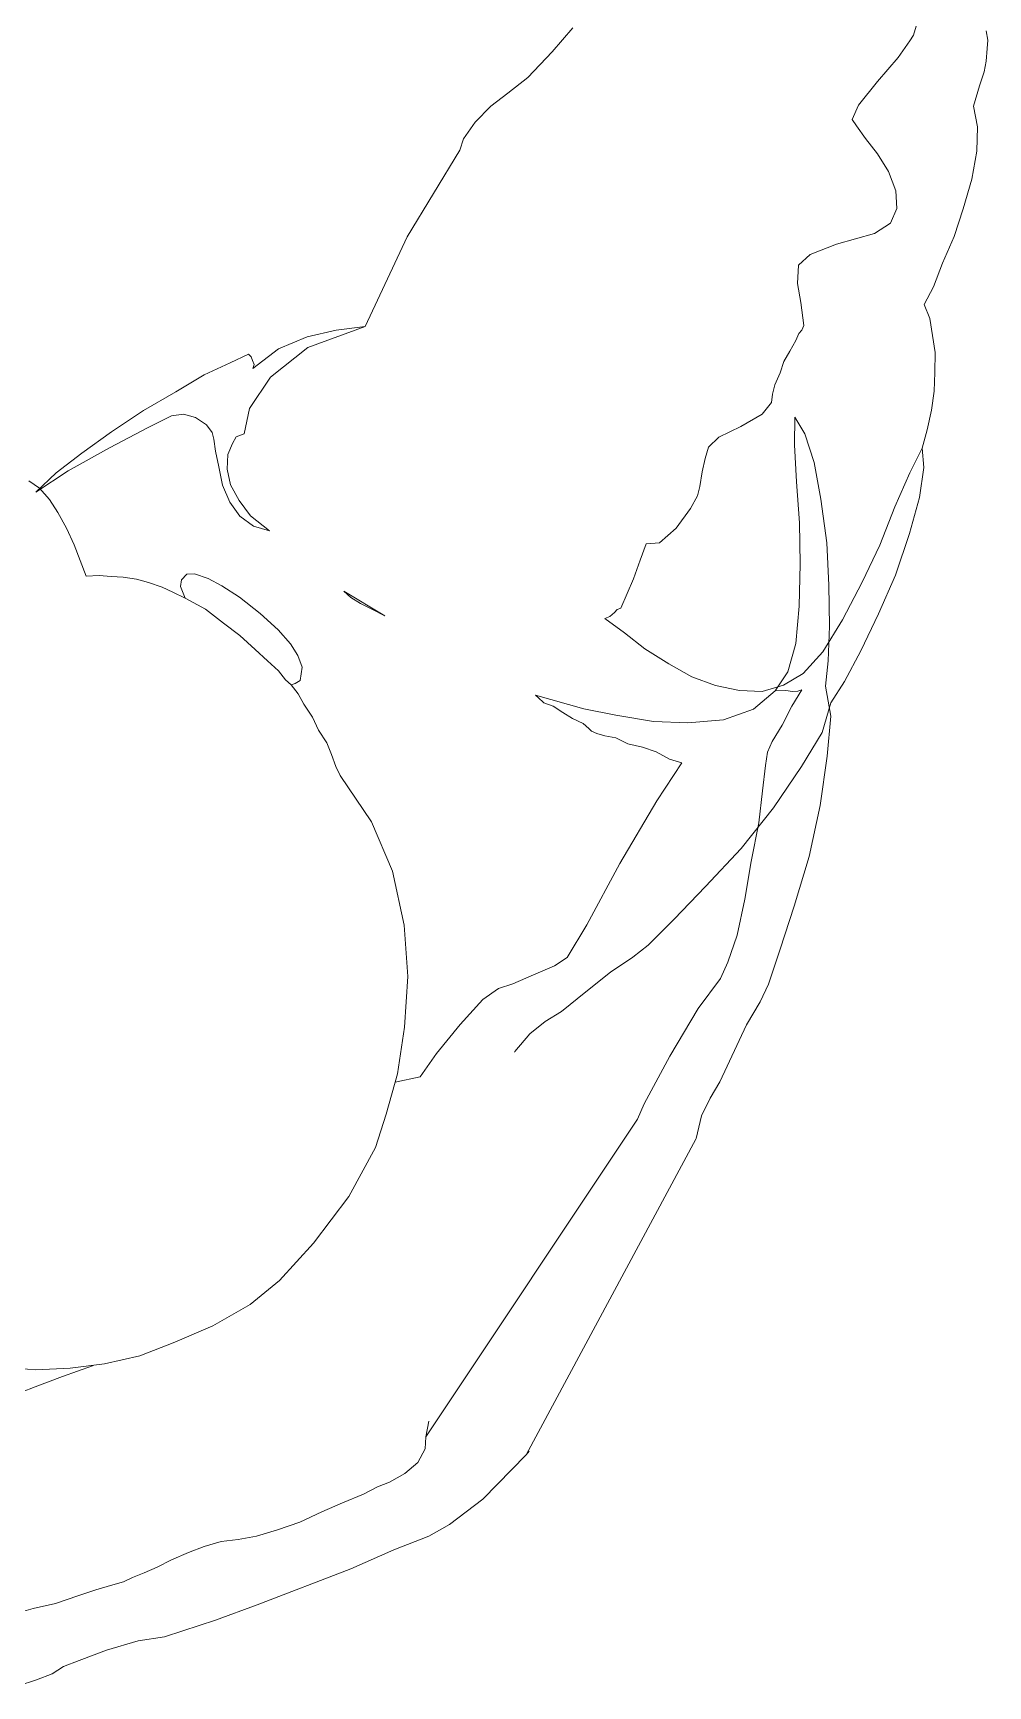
# Model space of a CAD drawing. Header units: metres. Extents: x 750 to 3116, y -341 to 1465.
# Drawn here: x 1569.6551 to 1569.8808, y 768.4889 to 768.8797 of the extents above; entities that cross this region are included whole.
import ezdxf

# ---------------------------------------------------------------- set-up
doc = ezdxf.new("R2010")
doc.units = ezdxf.units.M
doc.layers.add('Furniture', color=44, linetype='Continuous', lineweight=5)

msp = doc.modelspace()

# ---------------------------------------------------------------- linework, layer by layer
at = {"layer": 'Furniture'}
for p, q in [((1569.78265, 768.88098), (1569.77775, 768.87527)), ((1569.86379, 768.88134), (1569.8632, 768.87921)), ((1569.88079, 768.87801), (1569.88039, 768.88023)), ((1569.86229, 768.8779), (1569.85954, 768.87398)), ((1569.8632, 768.87921), (1569.86229, 768.8779)), ((1569.88034, 768.87308), (1569.88061, 768.87604)), ((1569.88061, 768.87604), (1569.88079, 768.87801)), ((1569.77775, 768.87527), (1569.77203, 768.86923)), ((1569.85954, 768.87398), (1569.85465, 768.86826)), ((1569.87991, 768.87053), (1569.88034, 768.87308)), ((1569.77203, 768.86923), (1569.76732, 768.86548)), ((1569.85465, 768.86826), (1569.85017, 768.8627)), ((1569.87881, 768.86725), (1569.87991, 768.87053)), ((1569.76732, 768.86548), (1569.76327, 768.86247)), ((1569.87738, 768.86241), (1569.87881, 768.86725)), ((1569.76327, 768.86247), (1569.75954, 768.85863)), ((1569.85017, 768.8627), (1569.84866, 768.85926)), ((1569.87833, 768.85755), (1569.87738, 768.86241)), ((1569.75954, 768.85863), (1569.75679, 768.85471)), ((1569.84866, 768.85926), (1569.84972, 768.85778)), ((1569.84972, 768.85778), (1569.85183, 768.8548)), ((1569.8782, 768.8518), (1569.87833, 768.85755)), ((1569.75679, 768.85471), (1569.75595, 768.852)), ((1569.85183, 768.8548), (1569.85468, 768.85116)), ((1569.74349, 768.83152), (1569.75595, 768.852)), ((1569.85468, 768.85116), (1569.85728, 768.84695)), ((1569.877, 768.84515), (1569.8782, 768.8518)), ((1569.85728, 768.84695), (1569.85905, 768.84241)), ((1569.87497, 768.83818), (1569.877, 768.84515)), ((1569.85905, 768.84241), (1569.85927, 768.83822)), ((1569.85927, 768.83822), (1569.85776, 768.83478)), ((1569.87278, 768.83162), (1569.87497, 768.83818)), ((1569.85776, 768.83478), (1569.85396, 768.83234)), ((1569.73356, 768.81037), (1569.74349, 768.83152)), ((1569.84498, 768.82978), (1569.8388, 768.82736)), ((1569.85396, 768.83234), (1569.84498, 768.82978)), ((1569.87002, 768.82531), (1569.87278, 768.83162)), ((1569.8388, 768.82736), (1569.83598, 768.82483)), ((1569.86792, 768.81973), (1569.87002, 768.82531)), ((1569.83598, 768.82483), (1569.83578, 768.82048)), ((1569.83578, 768.82048), (1569.83657, 768.81603)), ((1569.86575, 768.81556), (1569.86792, 768.81973)), ((1569.83657, 768.81603), (1569.83727, 768.8106)), ((1569.86704, 768.81226), (1569.86575, 768.81556)), ((1569.72, 768.80537), (1569.73356, 768.81037)), ((1569.73356, 768.81037), (1569.72671, 768.80944)), ((1569.83727, 768.8106), (1569.83677, 768.80945)), ((1569.86767, 768.80823), (1569.86704, 768.81226)), ((1569.71988, 768.80787), (1569.71312, 768.80506)), ((1569.72671, 768.80944), (1569.71988, 768.80787)), ((1569.83535, 768.807), (1569.83393, 768.80454)), ((1569.8361, 768.80872), (1569.83535, 768.807)), ((1569.83677, 768.80945), (1569.8361, 768.80872)), ((1569.8683, 768.80419), (1569.86767, 768.80823)), ((1569.70167, 768.80173), (1569.69553, 768.79894)), ((1569.70597, 768.8038), (1569.70167, 768.80173)), ((1569.70662, 768.8032), (1569.70597, 768.8038)), ((1569.70698, 768.80228), (1569.70662, 768.8032)), ((1569.70733, 768.80135), (1569.70698, 768.80228)), ((1569.71312, 768.80506), (1569.70706, 768.8004)), ((1569.71122, 768.7984), (1569.72, 768.80537)), ((1569.83252, 768.80209), (1569.83168, 768.79938)), ((1569.83393, 768.80454), (1569.83252, 768.80209)), ((1569.86826, 768.79943), (1569.8683, 768.80419)), ((1569.69553, 768.79894), (1569.68882, 768.79488)), ((1569.70623, 768.79096), (1569.71122, 768.7984)), ((1569.70706, 768.8004), (1569.70733, 768.80135)), ((1569.83168, 768.79938), (1569.83042, 768.79651)), ((1569.86806, 768.79507), (1569.86826, 768.79943)), ((1569.68882, 768.79488), (1569.68119, 768.79046)), ((1569.82983, 768.79438), (1569.82965, 768.79241)), ((1569.83042, 768.79651), (1569.82983, 768.79438)), ((1569.86745, 768.79055), (1569.86806, 768.79507)), ((1569.68119, 768.79046), (1569.67358, 768.78542)), ((1569.70494, 768.78495), (1569.70623, 768.79096)), ((1569.82965, 768.79241), (1569.82741, 768.78963)), ((1569.86643, 768.78587), (1569.86745, 768.79055)), ((1569.67312, 768.78164), (1569.68231, 768.78644)), ((1569.68231, 768.78644), (1569.68782, 768.78919)), ((1569.68782, 768.78919), (1569.69062, 768.78963)), ((1569.69062, 768.78963), (1569.69348, 768.78882)), ((1569.69348, 768.78882), (1569.69607, 768.78706)), ((1569.69607, 768.78706), (1569.6974, 768.78524)), ((1569.82237, 768.78671), (1569.81717, 768.7842)), ((1569.82741, 768.78963), (1569.82237, 768.78671)), ((1569.83512, 768.78894), (1569.8351, 768.78236)), ((1569.83749, 768.78497), (1569.83512, 768.78894)), ((1569.67358, 768.78542), (1569.6666, 768.7804)), ((1569.6974, 768.78524), (1569.69779, 768.78369)), ((1569.69779, 768.78369), (1569.69823, 768.78089)), ((1569.70108, 768.78008), (1569.70222, 768.78264)), ((1569.70222, 768.78264), (1569.70309, 768.78424)), ((1569.70309, 768.78424), (1569.70494, 768.78495)), ((1569.81717, 768.7842), (1569.81477, 768.78183)), ((1569.8351, 768.78236), (1569.8355, 768.7736)), ((1569.83968, 768.77818), (1569.83749, 768.78497)), ((1569.86525, 768.78161), (1569.86643, 768.78587)), ((1569.6666, 768.7804), (1569.66054, 768.77574)), ((1569.66334, 768.77618), (1569.67312, 768.78164)), ((1569.69823, 768.78089), (1569.69902, 768.77716)), ((1569.70092, 768.77662), (1569.70108, 768.78008)), ((1569.81393, 768.77913), (1569.81324, 768.77601)), ((1569.81477, 768.78183), (1569.81393, 768.77913)), ((1569.86232, 768.77571), (1569.86525, 768.78161)), ((1569.86562, 768.777), (1569.86525, 768.78161)), ((1569.65573, 768.77114), (1569.66334, 768.77618)), ((1569.66054, 768.77574), (1569.65573, 768.77114)), ((1569.69902, 768.77716), (1569.69984, 768.77281)), ((1569.70172, 768.7729), (1569.70092, 768.77662)), ((1569.81324, 768.77601), (1569.81272, 768.77248)), ((1569.84132, 768.76948), (1569.83968, 768.77818)), ((1569.85881, 768.76768), (1569.86232, 768.77571)), ((1569.86458, 768.76994), (1569.86562, 768.777)), ((1569.65663, 768.77212), (1569.65404, 768.77388)), ((1569.65895, 768.7694), (1569.65663, 768.77212)), ((1569.69984, 768.77281), (1569.70159, 768.76882)), ((1569.70377, 768.76923), (1569.70172, 768.7729)), ((1569.81272, 768.77248), (1569.81213, 768.77034)), ((1569.8355, 768.7736), (1569.83625, 768.76392)), ((1569.66096, 768.76636), (1569.65895, 768.7694)), ((1569.70159, 768.76882), (1569.70393, 768.76548)), ((1569.70644, 768.76559), (1569.70377, 768.76923)), ((1569.81046, 768.76731), (1569.80706, 768.76265)), ((1569.81213, 768.77034), (1569.81046, 768.76731)), ((1569.84273, 768.7592), (1569.84132, 768.76948)), ((1569.8552, 768.75867), (1569.85881, 768.76768)), ((1569.86221, 768.76141), (1569.86458, 768.76994)), ((1569.66301, 768.76269), (1569.66096, 768.76636)), ((1569.66476, 768.7587), (1569.66301, 768.76269)), ((1569.70393, 768.76548), (1569.70717, 768.76312)), ((1569.71098, 768.76203), (1569.70644, 768.76559)), ((1569.70717, 768.76312), (1569.71098, 768.76203)), ((1569.80706, 768.76265), (1569.80317, 768.75923)), ((1569.83625, 768.76392), (1569.83637, 768.75421)), ((1569.66618, 768.755), (1569.66476, 768.7587)), ((1569.79996, 768.75893), (1569.79861, 768.75507)), ((1569.80317, 768.75923), (1569.79996, 768.75893)), ((1569.84318, 768.74919), (1569.84273, 768.7592)), ((1569.85103, 768.7499), (1569.8552, 768.75867)), ((1569.85893, 768.75157), (1569.86221, 768.76141)), ((1569.6676, 768.7513), (1569.66618, 768.755)), ((1569.79861, 768.75507), (1569.79702, 768.75065)), ((1569.67072, 768.75144), (1569.6676, 768.7513)), ((1569.67355, 768.75126), (1569.67072, 768.75144)), ((1569.67638, 768.75107), (1569.67355, 768.75126)), ((1569.67954, 768.75059), (1569.67638, 768.75107)), ((1569.69139, 768.75175), (1569.6902, 768.75044)), ((1569.69327, 768.75183), (1569.69139, 768.75175)), ((1569.69645, 768.75072), (1569.69327, 768.75183)), ((1569.83637, 768.75421), (1569.8362, 768.74418)), ((1569.85491, 768.74239), (1569.85893, 768.75157)), ((1569.68239, 768.74978), (1569.67954, 768.75059)), ((1569.68558, 768.74867), (1569.68239, 768.74978)), ((1569.68814, 768.74753), (1569.68558, 768.74867)), ((1569.69102, 768.74609), (1569.68814, 768.74753)), ((1569.6902, 768.75044), (1569.68996, 768.74887)), ((1569.68996, 768.74887), (1569.69102, 768.74609)), ((1569.69966, 768.74899), (1569.69645, 768.75072)), ((1569.70386, 768.74636), (1569.69966, 768.74899)), ((1569.73018, 768.74629), (1569.72855, 768.74779)), ((1569.72855, 768.74779), (1569.73821, 768.74195)), ((1569.79702, 768.75065), (1569.794, 768.74376)), ((1569.8433, 768.73949), (1569.84318, 768.74919)), ((1569.84643, 768.74098), (1569.85103, 768.7499)), ((1569.69102, 768.74609), (1569.69584, 768.74349)), ((1569.70006, 768.74023), (1569.69584, 768.74349)), ((1569.70873, 768.7425), (1569.70386, 768.74636)), ((1569.73244, 768.74483), (1569.73018, 768.74629)), ((1569.73533, 768.74339), (1569.73244, 768.74483)), ((1569.73821, 768.74195), (1569.73533, 768.74339)), ((1569.79318, 768.74344), (1569.79252, 768.74271)), ((1569.794, 768.74376), (1569.79318, 768.74344)), ((1569.8362, 768.74418), (1569.83534, 768.73537)), ((1569.70395, 768.73728), (1569.70006, 768.74023)), ((1569.71298, 768.73862), (1569.70873, 768.7425)), ((1569.79144, 768.74181), (1569.7902, 768.74133)), ((1569.7902, 768.74133), (1569.79486, 768.73792)), ((1569.79252, 768.74271), (1569.79144, 768.74181)), ((1569.84177, 768.73345), (1569.84643, 768.74098)), ((1569.84304, 768.73133), (1569.8433, 768.73949)), ((1569.85074, 768.73363), (1569.85491, 768.74239)), ((1569.70755, 768.73399), (1569.70395, 768.73728)), ((1569.71595, 768.73531), (1569.71298, 768.73862)), ((1569.71764, 768.73257), (1569.71595, 768.73531)), ((1569.79486, 768.73792), (1569.79968, 768.7341)), ((1569.83534, 768.73537), (1569.83345, 768.7287)), ((1569.70755, 768.73399), (1569.71049, 768.7313)), ((1569.71871, 768.72979), (1569.71764, 768.73257)), ((1569.79968, 768.7341), (1569.80533, 768.7306)), ((1569.83713, 768.7283), (1569.84177, 768.73345)), ((1569.84237, 768.72534), (1569.84304, 768.73133)), ((1569.8469, 768.72642), (1569.85074, 768.73363)), ((1569.71049, 768.7313), (1569.7131, 768.72891)), ((1569.7131, 768.72891), (1569.71477, 768.72679)), ((1569.71822, 768.72664), (1569.71846, 768.72822)), ((1569.71846, 768.72822), (1569.71871, 768.72979)), ((1569.80533, 768.7306), (1569.81081, 768.72752)), ((1569.81081, 768.72752), (1569.81639, 768.72542)), ((1569.83345, 768.7287), (1569.83052, 768.72418)), ((1569.8325, 768.72554), (1569.83713, 768.7283)), ((1569.71477, 768.72679), (1569.71607, 768.7256)), ((1569.71607, 768.7256), (1569.717, 768.72596)), ((1569.71774, 768.72348), (1569.71607, 768.7256)), ((1569.717, 768.72596), (1569.71822, 768.72664)), ((1569.81639, 768.72542), (1569.82205, 768.72431)), ((1569.82205, 768.72431), (1569.82739, 768.72402)), ((1569.83052, 768.72418), (1569.82538, 768.71988)), ((1569.82739, 768.72402), (1569.8325, 768.72554)), ((1569.83052, 768.72418), (1569.83302, 768.72429)), ((1569.83302, 768.72429), (1569.8346, 768.72405)), ((1569.83444, 768.7206), (1569.83677, 768.72446)), ((1569.83585, 768.72411), (1569.8346, 768.72405)), ((1569.83585, 768.72411), (1569.83677, 768.72446)), ((1569.84364, 768.71819), (1569.84237, 768.72534)), ((1569.84365, 768.72135), (1569.8469, 768.72642)), ((1569.7191, 768.72104), (1569.71774, 768.72348)), ((1569.72112, 768.71799), (1569.7191, 768.72104)), ((1569.78527, 768.71995), (1569.77384, 768.72319)), ((1569.77384, 768.72319), (1569.7745, 768.72259)), ((1569.7745, 768.72259), (1569.7758, 768.7214)), ((1569.7758, 768.7214), (1569.77803, 768.72056)), ((1569.77803, 768.72056), (1569.78029, 768.7191)), ((1569.79286, 768.71841), (1569.78527, 768.71995)), ((1569.82538, 768.71988), (1569.81829, 768.71736)), ((1569.83444, 768.7206), (1569.83213, 768.71611)), ((1569.84163, 768.71438), (1569.84365, 768.72135)), ((1569.72251, 768.71492), (1569.72112, 768.71799)), ((1569.78029, 768.7191), (1569.78255, 768.71763)), ((1569.78255, 768.71763), (1569.78511, 768.71649)), ((1569.78511, 768.71649), (1569.78642, 768.7153)), ((1569.8017, 768.71693), (1569.79286, 768.71841)), ((1569.80986, 768.71667), (1569.8017, 768.71693)), ((1569.81829, 768.71736), (1569.80986, 768.71667)), ((1569.8298, 768.71224), (1569.83213, 768.71611)), ((1569.84281, 768.70875), (1569.84364, 768.71819)), ((1569.72453, 768.71188), (1569.72251, 768.71492)), ((1569.72559, 768.70911), (1569.72453, 768.71188)), ((1569.78642, 768.7153), (1569.78707, 768.7147)), ((1569.78707, 768.7147), (1569.78835, 768.71413)), ((1569.78835, 768.71413), (1569.79026, 768.71359)), ((1569.79026, 768.71359), (1569.79279, 768.71308)), ((1569.79279, 768.71308), (1569.79567, 768.71164)), ((1569.8298, 768.71224), (1569.82866, 768.70968)), ((1569.83671, 768.70627), (1569.84163, 768.71438)), ((1569.72666, 768.70634), (1569.72559, 768.70911)), ((1569.79567, 768.71164), (1569.79915, 768.71086)), ((1569.79915, 768.71086), (1569.80234, 768.70975)), ((1569.80234, 768.70975), (1569.80555, 768.70801)), ((1569.80555, 768.70801), (1569.80841, 768.7072)), ((1569.82866, 768.70968), (1569.82818, 768.70653)), ((1569.84114, 768.69708), (1569.84281, 768.70875)), ((1569.72769, 768.70419), (1569.72666, 768.70634)), ((1569.73508, 768.69324), (1569.72769, 768.70419)), ((1569.80841, 768.7072), (1569.80255, 768.69816)), ((1569.82818, 768.70653), (1569.82751, 768.70054)), ((1569.83006, 768.69654), (1569.83671, 768.70627)), ((1569.8266, 768.69298), (1569.82751, 768.70054)), ((1569.80255, 768.69816), (1569.79381, 768.68335)), ((1569.82242, 768.6869), (1569.83006, 768.69654)), ((1569.83855, 768.68506), (1569.84114, 768.69708)), ((1569.74, 768.68155), (1569.73508, 768.69324)), ((1569.8266, 768.69298), (1569.82482, 768.68381)), ((1569.81405, 768.67792), (1569.82242, 768.6869)), ((1569.835, 768.6733), (1569.83855, 768.68506)), ((1569.74276, 768.66883), (1569.74, 768.68155)), ((1569.79381, 768.68335), (1569.786, 768.6689)), ((1569.82482, 768.68381), (1569.82334, 768.67497)), ((1569.80659, 768.67025), (1569.81405, 768.67792)), ((1569.82334, 768.67497), (1569.82153, 768.66643)), ((1569.8317, 768.66313), (1569.835, 768.6733)), ((1569.74363, 768.65665), (1569.74276, 768.66883)), ((1569.786, 768.6689), (1569.78134, 768.66117)), ((1569.80046, 768.66405), (1569.80659, 768.67025)), ((1569.82153, 768.66643), (1569.81931, 768.66006)), ((1569.78134, 768.66117), (1569.7783, 768.65915)), ((1569.79153, 768.65771), (1569.79682, 768.6612)), ((1569.79682, 768.6612), (1569.80046, 768.66405)), ((1569.82894, 768.65486), (1569.8317, 768.66313)), ((1569.7783, 768.65915), (1569.77338, 768.65705)), ((1569.78574, 768.65306), (1569.79153, 768.65771)), ((1569.81931, 768.66006), (1569.8176, 768.65622)), ((1569.74291, 768.64471), (1569.74363, 768.65665)), ((1569.76506, 768.65385), (1569.76142, 768.65118)), ((1569.76846, 768.65495), (1569.76506, 768.65385)), ((1569.77338, 768.65705), (1569.76846, 768.65495)), ((1569.8176, 768.65622), (1569.81228, 768.64909)), ((1569.82694, 768.65069), (1569.82894, 768.65486)), ((1569.76142, 768.65118), (1569.75605, 768.6453)), ((1569.77995, 768.64842), (1569.78574, 768.65306)), ((1569.82374, 768.64522), (1569.82694, 768.65069)), ((1569.77251, 768.64314), (1569.77615, 768.64599)), ((1569.77615, 768.64599), (1569.77995, 768.64842)), ((1569.80558, 768.63782), (1569.81228, 768.64909)), ((1569.74122, 768.63366), (1569.74291, 768.64471)), ((1569.75605, 768.6453), (1569.7504, 768.63847)), ((1569.76894, 768.63889), (1569.77251, 768.64314)), ((1569.81745, 768.63177), (1569.82374, 768.64522)), ((1569.7504, 768.63847), (1569.74657, 768.63297)), ((1569.76884, 768.63876), (1569.76894, 768.63889)), ((1569.80558, 768.63782), (1569.79951, 768.62658)), ((1569.73851, 768.62414), (1569.74122, 768.63366)), ((1569.74657, 768.63297), (1569.74066, 768.6317)), ((1569.81512, 768.62791), (1569.81745, 768.63177)), ((1569.79795, 768.62292), (1569.79951, 768.62658)), ((1569.81311, 768.62375), (1569.81512, 768.62791)), ((1569.73605, 768.6162), (1569.73851, 768.62414)), ((1569.79795, 768.62292), (1569.74791, 768.54779)), ((1569.81179, 768.61836), (1569.81311, 768.62375)), ((1569.7716, 768.54353), (1569.81175, 768.6182)), ((1569.81175, 768.6182), (1569.81179, 768.61836)), ((1569.72968, 768.60463), (1569.73605, 768.6162)), ((1569.7214, 768.5936), (1569.72968, 768.60463)), ((1569.71334, 768.58478), (1569.7214, 768.5936)), ((1569.70638, 768.57913), (1569.71334, 768.58478)), ((1569.69753, 768.57403), (1569.70638, 768.57913)), ((1569.68861, 768.57019), (1569.69753, 768.57403)), ((1569.6803, 768.56699), (1569.68861, 768.57019)), ((1569.64783, 768.56427), (1569.65569, 768.56369)), ((1569.65569, 768.56369), (1569.66382, 768.56405)), ((1569.66912, 768.56461), (1569.66203, 768.56209)), ((1569.66382, 768.56405), (1569.67192, 768.56505)), ((1569.66941, 768.56474), (1569.66912, 768.56461)), ((1569.67192, 768.56505), (1569.6803, 768.56699)), ((1569.65556, 768.55961), (1569.64909, 768.55712)), ((1569.66203, 768.56209), (1569.65556, 768.55961)), ((1569.74772, 768.54496), (1569.74791, 768.54779)), ((1569.74791, 768.54779), (1569.74859, 768.55151)), ((1569.74772, 768.54496), (1569.74599, 768.54175)), ((1569.7716, 768.54353), (1569.77238, 768.54443)), ((1569.74599, 768.54175), (1569.74297, 768.53911)), ((1569.76142, 768.53304), (1569.7716, 768.54353)), ((1569.73316, 768.53428), (1569.73653, 768.536)), ((1569.7393, 768.53706), (1569.73653, 768.536)), ((1569.7393, 768.53706), (1569.74297, 768.53911)), ((1569.72824, 768.53218), (1569.72332, 768.53007)), ((1569.73316, 768.53428), (1569.72824, 768.53218)), ((1569.75354, 768.52705), (1569.76142, 768.53304)), ((1569.71811, 768.52764), (1569.72332, 768.53007)), ((1569.70791, 768.52436), (1569.70356, 768.52354)), ((1569.70791, 768.52436), (1569.71286, 768.52584)), ((1569.71811, 768.52764), (1569.71286, 768.52584)), ((1569.74034, 768.52113), (1569.74865, 768.52432)), ((1569.74865, 768.52432), (1569.75354, 768.52705)), ((1569.69179, 768.5205), (1569.6878, 768.51876)), ((1569.69179, 768.5205), (1569.69549, 768.52192)), ((1569.69951, 768.52305), (1569.69549, 768.52192)), ((1569.69951, 768.52305), (1569.70356, 768.52354)), ((1569.7302, 768.51659), (1569.74034, 768.52113)), ((1569.68443, 768.51704), (1569.68136, 768.51565)), ((1569.68443, 768.51704), (1569.6878, 768.51876)), ((1569.70802, 768.50807), (1569.7302, 768.51659)), ((1569.66994, 768.51168), (1569.67396, 768.51281)), ((1569.67644, 768.51354), (1569.67396, 768.51281)), ((1569.67859, 768.51458), (1569.67644, 768.51354)), ((1569.67859, 768.51458), (1569.68136, 768.51565)), ((1569.66562, 768.51024), (1569.66037, 768.50843)), ((1569.66994, 768.51168), (1569.66562, 768.51024)), ((1569.6551, 768.50725), (1569.65015, 768.50578)), ((1569.6551, 768.50725), (1569.66037, 768.50843)), ((1569.69816, 768.5045), (1569.70802, 768.50807)), ((1569.68611, 768.50051), (1569.69044, 768.50195)), ((1569.69044, 768.50195), (1569.69816, 768.5045)), ((1569.666, 768.4949), (1569.67247, 768.49738)), ((1569.67247, 768.49738), (1569.67989, 768.4996)), ((1569.67989, 768.4996), (1569.68611, 768.50051)), ((1569.65956, 768.49179), (1569.6623, 768.49348)), ((1569.6623, 768.49348), (1569.666, 768.4949)), ((1569.65154, 768.48892), (1569.65586, 768.49037)), ((1569.65586, 768.49037), (1569.65956, 768.49179))]:
    msp.add_line(p, q, dxfattribs=at)

doc.saveas('drawing.dxf')
